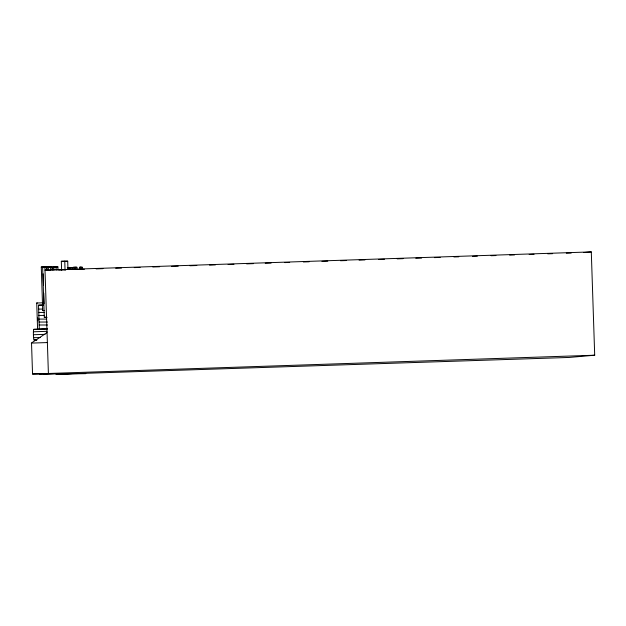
<?xml version="1.0" encoding="UTF-8"?>
<svg xmlns="http://www.w3.org/2000/svg" width="626" height="626" viewBox="0 0 626 626"><rect width="100%" height="100%" fill="white"/><g stroke="black" fill="none" stroke-linecap="round" stroke-linejoin="round"><path stroke-width="0.94" d="M47.052 332.594L31.3 343.095L47.38 342.563M583.8 252.552L591.296 251.902L594.7 355.216L569.183 357.446L61.551 374.09M43.992 329.12L39.313 329.323L38.515 305.206L43.217 305.003M67.968 269.196L67.71 261.183L61.325 261.292L61.622 270.197M43.734 310.59L42.709 310.59L41.277 267.012L46.488 266.887L46.598 270.182L44.994 270.182L591.296 251.902M46.488 266.887L42.631 266.958L44.297 317.319L47.075 317.327M47.153 269.869L47.06 266.997L51.974 266.879L52.083 270.197M52.842 269.9L52.748 267.012L57.889 266.895L57.991 270.15M57.889 266.895L53.82 266.966L53.93 270.283M73.109 269.282L73.046 267.349L75.535 267.294M76.959 269.47L76.881 267.263L74.337 267.294L74.408 269.501M79.518 269.243L79.455 267.318L82.303 267.255L82.374 269.477M72.013 269.329L71.959 267.654L67.334 267.756L68.414 267.764M80.198 267.318L80.997 267.294M82.303 267.255L79.455 267.318M58.969 270.119L65.816 269.884M77.546 269.493L84.385 269.266M96.114 268.875L102.961 268.648M115.669 268.225L121.538 268.03M134.246 267.607L140.107 267.412M152.814 266.989L159.661 266.762M171.391 266.371L178.23 266.144M189.96 265.753L196.807 265.526M209.514 265.103L215.375 264.908M228.091 264.485L233.952 264.289M246.66 263.867L253.507 263.632M265.236 263.241L271.097 263.053M284.783 262.591L289.674 262.427M303.36 261.973L309.221 261.778M321.928 261.355L327.797 261.159M340.505 260.737L346.374 260.541M359.081 260.119L364.942 259.923M378.628 259.469L384.497 259.274M397.205 258.851L403.066 258.655M415.774 258.233L421.642 258.037M434.35 257.615L440.219 257.419M453.905 256.957L458.788 256.801M472.473 256.339L477.364 256.175M491.05 255.721L495.933 255.557M509.619 255.103L514.509 254.939M529.173 254.453L534.064 254.289M547.75 253.835L552.633 253.671M566.319 253.217L571.209 253.053M37.591 329.378L36.723 303L43.045 302.804M38.515 305.206L43.343 305.042M42.709 310.59L44.344 310.535M44.297 317.319L46.543 317.241M36.418 340.012L34.054 340.043A5.407 0.587 88.1 0 1 33.405 334.746A5.391 0.587 88.1 0 1 33.71 329.44L47.294 328.853M33.71 329.44L47.302 328.986M33.405 331.788L46.989 331.334M33.405 334.738L45.056 334.354M34.054 340.043L36.965 339.949M31.527 343.095L32.544 374.019L594.7 355.216M39.524 374.051L55.597 373.511L48.398 373.487M57.404 373.519L60.918 373.526L32.544 374.019M61.325 261.292L67.71 261.183M33.593 337.672L40.4 337.57M42.904 266.958L43.93 266.981M47.06 266.997L48.085 266.997M48.492 266.95L49.509 266.95M54.18 266.966L55.198 266.966M41.277 267.012L42.294 267.012M52.748 267.012L53.773 267.012M38.648 309.087L42.474 309.087M38.757 312.437L44.469 312.437M38.851 315.426L44.54 315.426M38.976 319.088L46.504 319.088M39.07 322.038L47.498 322.038M39.172 324.996L47.553 324.996M55.597 373.511L48.398 373.511L44.884 266.879M59.094 373.519L60.918 373.519M43.264 374.051L45.08 374.051M51.974 266.879L50.581 266.872L50.69 270.197L46.59 269.978M49.728 266.95L48.327 266.95L48.437 270.268M76.881 267.263L75.433 267.255L75.503 269.462M73.046 267.349L74.017 267.349M70.284 267.709L68.649 267.701L68.703 269.383M36.723 303L37.294 303M33.71 329.307L39.313 329.323M66.559 373.542L43.875 374.098L45.628 374.098M75.652 373.565L85.801 373.597L58.265 374.074M58.062 373.878L56.653 373.871L71.888 373.558L55.902 374.09L57.639 374.098M71.959 267.654L70.472 267.646L70.527 269.321M81.145 267.255L81.224 269.47M80.261 267.286L80.324 269.219M80.058 267.286L80.12 269.227M74.564 267.294L74.627 269.235M69.736 267.67L69.791 269.344M68.915 267.709L68.985 269.634M64.76 261.175L65.049 270.088M56.074 266.887L56.183 270.213M43.124 273.742L43.507 285.362M43.765 293.109L44.117 303.759M37.787 317.938L37.881 320.794M59.939 374.019L58.202 374.019L59.939 374.019"/></g></svg>
